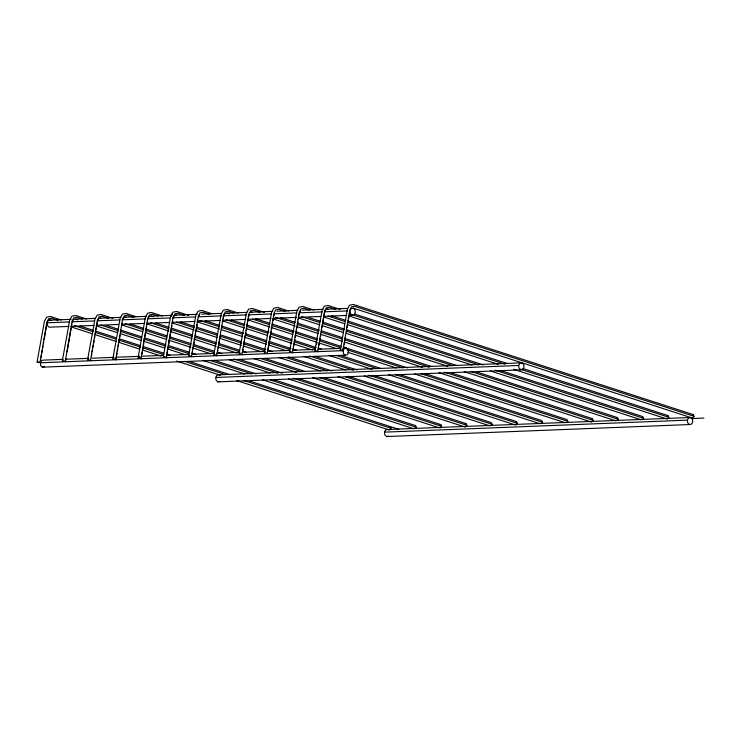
<?xml version="1.0" encoding="UTF-8"?>
<svg xmlns="http://www.w3.org/2000/svg" width="741" height="741" viewBox="0 0 741 741"><rect width="100%" height="100%" fill="white"/><g stroke="black" fill="none" stroke-linecap="round" stroke-linejoin="round"><path stroke-width="1.11" d="M40.755 359.45L40.551 365.535L42.274 367.184L345.204 355.18L347.279 354.772L348.502 352.531L348.14 349.78L346.408 348.131L344.324 348.548L343.111 350.78L339.98 350.076L340.425 349.909L343.555 350.623L40.181 362.784L37.05 362.071L44.441 321.233L46.637 317.204L50.379 316.453L61.383 320.019M63.133 359.348L43.478 360.126L41.403 360.543L40.181 362.784L40.625 362.627L40.023 362.303L46.915 321.974L48.619 318.834L51.527 318.25L58.122 320.39M41.135 357.236L41.515 355.013M41.894 352.79L42.274 350.567M42.654 348.344L43.034 346.13M43.413 343.907L43.793 341.684M44.173 339.461L46.637 325.03M62.735 360.913L65.875 361.627L62.29 361.071L69.691 320.232L71.877 316.203L75.628 315.453L86.623 319.019M65.264 361.302L72.164 320.973L73.859 317.833L76.777 317.25L82.27 319.038M65.616 360.672L65.995 358.449M67.135 351.79L71.127 328.467M71.507 326.253L71.886 324.03M87.984 359.913L91.115 360.626L87.54 360.07L94.931 319.232L97.127 315.203L100.869 314.453L112.965 318.371M88.142 360.395L88.531 358.153M90.513 360.302L97.404 319.973L99.109 316.833L102.017 316.259L108.612 318.389M91.43 356.347L91.81 354.124M92.19 351.901L92.569 349.678M92.949 347.455L93.329 345.241M93.709 343.018L94.088 340.795M94.468 338.572L94.848 336.349M95.228 334.135L95.608 331.912M95.987 329.689L96.367 327.466M96.747 325.253L97.127 323.03M113.225 358.913L116.356 359.626L112.78 359.07L120.181 318.232L122.367 314.203L126.109 313.452L136.011 316.657M115.753 359.302L122.645 318.973L124.349 315.833L127.267 315.258L133.862 317.389M115.92 359.783L116.3 357.56M116.68 355.347L117.059 353.124M117.439 350.901L117.819 348.678M118.199 346.455L118.579 344.241M118.958 342.018L119.338 339.795M119.718 337.572L120.098 335.358M120.477 333.135L120.848 330.912M121.802 325.355L122.182 323.141M138.465 357.912L141.605 358.625L138.03 358.07L145.421 317.231L147.607 313.202L151.359 312.452L162.353 316.018M138.632 358.394L139.012 356.152M140.994 358.301L147.894 317.972L149.589 314.842L152.507 314.258L158 316.036M141.161 358.783L141.54 356.56M141.92 354.346L142.3 352.123M142.68 349.9L143.059 347.677M143.439 345.454L143.819 343.24M144.199 341.017L144.578 338.794M144.958 336.571L145.903 331.023M146.283 328.8L146.662 326.577M147.042 324.363L147.422 322.14M163.715 356.912L166.845 357.625L163.27 357.069L170.671 316.231L172.857 312.202L176.599 311.452L188.705 315.37M166.243 357.301L173.135 316.972L174.839 313.841L177.747 313.258L184.342 315.388M166.401 357.783L166.781 355.56M167.16 353.346L167.54 351.123M167.92 348.9L171.152 330.023M171.532 327.8L171.912 325.577M172.292 323.363L172.672 321.14M188.955 355.912L192.095 356.625L188.51 356.069L195.911 315.231L198.097 311.201L201.848 310.451L211.741 313.656M191.484 356.301L198.384 315.972L200.079 312.841L202.997 312.257L209.592 314.388M192.215 353.457L192.595 351.234M192.975 349.011L193.355 346.788M193.734 344.565L194.114 342.351M194.494 340.128L194.874 337.905M195.254 335.682L195.633 333.469M196.013 331.246L196.393 329.023M196.773 326.8L197.152 324.577M197.532 322.363L197.912 320.14M214.205 354.911L217.335 355.624L213.76 355.069L221.151 314.23L223.347 310.201L227.089 309.451L238.093 313.017M216.733 355.3L223.625 314.971L225.329 311.841L228.237 311.257L233.73 313.035M217.465 352.457L217.845 350.234M218.225 348.011L218.604 345.788M218.984 343.565L219.364 341.351M219.744 339.128L220.123 336.905M222.587 322.474L222.967 320.251M223.347 318.028L223.726 315.805M239.445 353.911L242.576 354.624L239 354.068L246.401 313.23L248.587 309.201L252.338 308.451L264.435 312.369M241.974 354.3L248.865 313.971L250.569 310.84L253.487 310.257L260.082 312.387M242.705 351.456L243.085 349.233M243.465 347.01L243.845 344.787M244.224 342.574L244.604 340.351M244.984 338.128L245.938 332.57M246.318 330.356L246.697 328.133M247.077 325.91L247.457 323.687M247.837 321.474L248.207 319.251M248.587 317.028L248.967 314.805M264.685 352.911L267.825 353.624L264.25 353.077L271.641 312.23L273.827 308.2L277.579 307.45L288.573 311.016M267.223 353.3L274.114 312.971L275.809 309.84L278.727 309.256L285.322 311.387M267.955 350.456L271.178 331.579M271.558 329.356L271.938 327.133M272.317 324.91L272.697 322.687M273.077 320.473L273.457 318.25M273.837 316.027L274.216 313.804M289.935 351.91L293.065 352.623L289.49 352.077L296.891 311.229L299.077 307.2L302.819 306.45L313.823 310.016M292.463 352.299L299.355 311.97L301.059 308.84L303.967 308.256L309.469 310.034M293.01 350.567L293.38 348.344M293.76 346.121L294.14 343.898M294.52 341.675L294.899 339.461M295.279 337.238L295.659 335.015M296.039 332.792L296.419 330.579M296.798 328.356L297.178 326.133M297.558 323.91L297.938 321.687M298.317 319.473L298.697 317.25M299.077 315.027L299.457 312.804M315.175 350.91L318.315 351.623L314.73 351.077L322.131 310.229L324.317 306.2L328.068 305.449L340.165 309.368M316.49 344.676L316.87 342.435M317.704 351.299L324.604 310.97L326.299 307.839L329.217 307.256L335.812 309.395M318.25 349.567L318.63 347.344M319.01 345.121L319.39 342.898M319.769 340.684L320.149 338.461M320.529 336.238L320.909 334.015M321.288 331.792L321.668 329.578M322.048 327.355L324.706 311.804M340.425 349.909L347.372 309.229L349.567 305.199L353.309 304.449L693.178 414.58L694.067 416.303L692.576 418.109L353.244 308.154L351.16 308.571L349.947 310.803M342.953 350.298L349.845 309.97L351.549 306.839L354.457 306.255L694.067 416.303M343.87 346.343L343.111 350.78L343.472 353.531L345.204 355.18M344.25 344.12L344.63 341.897M345.01 339.684L345.389 337.461M346.343 331.903L346.723 329.689M347.103 327.466L347.483 325.243M347.862 323.02L348.242 320.797M348.622 318.584L349.002 316.361M349.382 314.138L349.761 311.915M389.331 427.131L390.248 426.584L391.137 428.298L389.646 430.113L236.638 380.531M415.821 428.557L416.377 427.298L415.497 425.584L273.605 379.605M298.855 378.605L440.738 424.584L441.617 426.297L440.135 428.113M466.302 426.566L466.867 425.297L465.987 423.583L325.197 377.966M491.552 425.566L492.107 424.297L491.227 422.583L348.242 376.252M516.792 424.565L517.357 423.296L516.468 421.583L374.585 375.604M542.042 423.565L542.597 422.305L541.717 420.582L400.927 374.965M567.282 422.565L567.847 421.305L566.958 419.582L425.075 373.603M592.522 421.564L593.087 420.304L592.207 418.582L451.417 372.964M617.772 420.564L618.327 419.304L617.448 417.581L476.658 371.963M643.012 419.563L643.577 418.304L642.697 416.581L500.805 370.602M522.748 368.536L667.937 415.581L668.817 417.303L667.335 419.11L513.587 369.296M68.765 326.429L49.11 327.207L47.378 325.558L47.016 322.807L48.23 320.566L50.314 320.149L71.127 319.325M72.266 321.807L73.479 319.566L75.554 319.149L77.749 319.862M97.506 320.807L98.72 318.565L100.804 318.148M122.747 319.806L123.969 317.565L126.044 317.148M148.404 318.056L149.21 316.564L151.294 316.148L153.489 316.861M171.199 316.287L172.468 313.934M173.237 317.806L174.052 316.314M199.7 314.564L198.486 316.805L221.605 315.888M224.134 315.064L224.94 313.563L227.024 313.156L229.219 313.86M215.733 377.475L216.946 375.242L219.03 374.826L521.96 362.821L523.683 364.47L524.044 367.221L522.831 369.463L520.756 369.879L217.826 381.874L216.094 380.226L215.733 377.475L518.663 365.48L519.876 363.238L521.96 362.821M299.864 312.063L300.67 310.572M325.104 311.063L325.92 309.571L327.994 309.154M384.449 432.151L385.663 429.91L387.747 429.493L690.677 417.498L692.4 419.147L692.761 421.898L691.548 424.13L689.473 424.547L386.543 436.551L384.811 434.902L384.449 432.151L687.379 420.147L688.593 417.915L690.677 417.498M439.811 425.13L440.738 424.584M465.061 424.13L465.987 423.583M515.551 422.129L516.468 421.583M591.281 419.137L592.207 418.582M616.521 418.137L617.448 417.581M667.011 416.136L667.937 415.581M692.251 415.136L693.178 414.58M174.45 315.564L176.534 315.147M250.189 312.572L252.264 312.156M42.274 367.184L44.358 366.767M349.724 315.296L354.115 314.786L355.328 312.554L354.967 309.803L353.244 308.154M217.826 381.874L219.901 381.458M386.543 436.551L388.617 436.134M75.749 319.139L95.404 318.361M100.035 318.185L120.839 317.361M124.312 317.222L146.283 316.351M150.905 316.166L171.717 315.342M175.182 315.203L197.152 314.332M201.774 314.147L221.429 313.369M227.218 313.147L246.873 312.369M250.338 312.23L272.308 311.359M276.93 311.174L297.743 310.349M302.365 310.164L323.178 309.34M326.651 309.201L347.464 308.376M47.016 322.807L68.987 321.937M72.451 321.798L94.422 320.927M97.895 320.788L119.857 319.917M122.172 319.834L145.301 318.917M147.607 318.825L169.578 317.954M173.042 317.815L195.013 316.944M223.921 315.796L245.892 314.925M248.198 314.842L271.326 313.925M274.791 313.786L296.761 312.915M300.235 312.776L322.196 311.905M324.512 311.813L347.631 310.896M71.071 326.336L94.2 325.419M96.515 325.327L118.477 324.456M121.95 324.317L143.921 323.447M147.385 323.317L169.356 322.446M172.82 322.307L194.79 321.437M197.106 321.344L220.225 320.427M222.541 320.334L245.669 319.417M247.976 319.325L271.104 318.417M273.41 318.324L296.539 317.407M298.855 317.315L320.816 316.444M324.289 316.305L346.26 315.434M65.449 359.255L88.568 358.348M92.041 358.209L114.012 357.338M116.318 357.245L139.447 356.328M141.763 356.236L163.724 355.365M167.197 355.226L189.168 354.355M192.632 354.217L214.603 353.355M216.909 353.262L240.038 352.345M242.353 352.253L265.473 351.336M267.788 351.243L289.759 350.373M293.223 350.234L315.194 349.363M318.658 349.224L340.628 348.363M342.944 348.27L346.408 348.131M691.233 418.582L703.95 418.072M37.495 361.914L40.023 362.303M354.467 314.008L507.353 363.544M351.197 314.379L505.066 364.239M520.451 369.222L668.817 417.303M348.863 315.916L498.211 364.313M331.422 315.722L345.723 320.353M347.918 321.066L483.206 364.905M328.152 316.092L344.639 321.427M347.937 322.502L478.723 364.878M495.201 370.222L643.577 418.304M323.622 316.916L344.482 323.678M347.779 324.743L471.869 364.952M490.542 371L640.993 419.758M308.376 317.426L320.473 321.353M322.678 322.066L344.676 329.189M346.871 329.902L456.864 365.545M301.809 316.731L319.39 322.428M322.687 323.502L343.574 330.264M346.871 331.338L452.371 365.526M471.063 371.574L618.327 419.304M298.373 317.917L319.241 324.678M322.539 325.744L343.398 332.505M346.695 333.57L447.731 366.313M464.199 371.649L615.743 420.758M280.932 317.713L295.233 322.354M297.428 323.067L319.427 330.19M321.631 330.903L342.527 337.674M344.722 338.387L431.614 366.545M275.467 317.38L294.149 323.428M297.447 324.502L318.324 331.264M321.622 332.339L342.509 339.1M344.704 339.813L429.326 367.24M444.72 372.223L593.087 420.304M273.133 318.917L295.094 326.031M297.289 326.744L318.158 333.506M321.455 334.571L342.314 341.332M344.509 342.046L422.481 367.314M438.959 372.649L591.605 422.111M255.691 318.713L269.983 323.354M272.188 324.067L294.186 331.19M296.381 331.903L317.278 338.674M319.482 339.387L341.481 346.519M343.676 347.233L407.476 367.906M252.422 319.093L268.9 324.428M272.197 325.503L293.084 332.264M296.381 333.339L317.259 340.1M319.464 340.814L340.341 347.585M346.936 349.715L402.984 367.879M420.573 373.575L567.847 421.305M247.883 319.908L269.854 327.031M272.049 327.744L292.908 334.506M295.113 335.219L317.074 342.333M319.269 343.046L336.84 348.733M347.825 352.299L396.139 367.953M414.812 374.001L565.263 422.759M231.544 320.075L244.743 324.354M246.938 325.067L268.937 332.19M271.141 332.904L292.037 339.674M294.242 340.388L316.24 347.52M318.435 348.233L321.733 349.298M341.536 355.717L381.133 368.546M226.079 319.732L243.659 325.429M246.957 326.503L267.834 333.265M271.132 334.339L292.019 341.101M294.214 341.814L315.101 348.576M335.979 355.347L376.641 368.527M395.324 374.575L542.597 422.305M222.643 320.909L244.604 328.031M246.799 328.745L267.668 335.506M269.863 336.21L291.824 343.333M294.029 344.046L312.693 350.095M329.161 355.43L371.991 369.305M388.469 374.65L540.013 423.759M205.201 320.714L219.493 325.355M221.698 326.068L243.696 333.191M245.892 333.904L266.797 340.675M268.992 341.388L290.991 348.52M293.195 349.233L296.493 350.298M315.194 356.356L356.986 369.907M199.727 320.381L219.512 326.79M221.716 327.503L242.594 334.265M245.892 335.33L266.769 342.101M268.974 342.814L289.851 349.576M309.636 355.995L353.596 370.241M368.981 375.224L517.357 423.296M197.402 321.909L219.364 329.032M221.559 329.745L242.427 336.507M244.623 337.211L266.584 344.333M268.779 345.047L286.35 350.734M303.921 356.43L345.649 369.954M364.322 376.002L515.866 425.112M181.054 322.076L194.253 326.355M196.458 327.068L217.354 333.839M220.651 334.904L241.547 341.675M243.752 342.388L265.75 349.52M267.946 350.234L272.345 351.66M288.842 357.005L331.746 370.908M176.682 322.085L194.272 327.791M196.467 328.504L217.354 335.265M220.651 336.331L241.529 343.102M243.724 343.815L264.611 350.576M285.489 357.347L327.253 370.88M345.936 376.937L492.107 424.297M172.153 322.909L194.114 330.032M196.319 330.745L217.178 337.507M219.373 338.211L241.344 345.334M243.539 346.047L261.11 351.734M278.681 357.431L320.408 370.954M337.979 376.65L489.523 425.76M155.814 323.076L169.013 327.355M171.208 328.059L192.104 334.839M195.411 335.905L216.307 342.675M218.502 343.389L239.408 350.16M242.705 351.234L246.003 352.299M265.797 358.718L305.394 371.547M150.34 322.733L169.022 328.791M171.227 329.504L192.104 336.266M195.402 337.331L216.289 344.102M218.484 344.815L239.362 351.577M260.248 358.348L300.911 371.528M319.593 377.577L466.867 425.297M146.913 323.91L168.874 331.032M171.069 331.746L191.938 338.507M194.133 339.211L216.094 346.334M218.289 347.047L236.963 353.096M253.431 358.431L296.261 372.306M312.739 377.651L465.385 427.112M130.564 324.076L143.763 328.346M145.968 329.06L166.864 335.84M170.161 336.905L191.058 343.676M193.262 344.389L214.158 351.16M217.456 352.234L221.855 353.661M239.454 359.357L282.358 373.26M125.099 323.734L143.782 329.791M145.977 330.495L166.864 337.266M170.161 338.331L191.039 345.102M193.244 345.815L214.121 352.577M233.906 358.987L277.866 373.232M293.251 378.225L441.617 426.297M121.663 324.91L142.531 331.672M145.829 332.746L166.688 339.498M168.892 340.212L190.854 347.334M193.049 348.048L210.62 353.735M229.284 359.783L269.919 372.955M288.592 379.003L439.043 427.752M106.426 325.429L118.523 329.347M120.718 330.06L141.624 336.84M144.921 337.905L165.817 344.676M169.115 345.751L188.918 352.16M192.215 353.235L196.615 354.661M214.214 360.358L256.006 373.899M100.952 325.086L118.541 330.792M120.737 331.496L141.614 338.267M143.819 338.98L165.799 346.103M169.096 347.168L188.881 353.577M209.759 360.348L251.523 373.881M270.206 379.938L416.377 427.298M96.423 325.91L117.291 332.672M120.579 333.737L141.448 340.499M143.643 341.212L164.511 347.974M167.809 349.048L185.37 354.735M202.941 360.432L244.678 373.955M262.249 379.651L413.793 428.752M80.074 326.077L93.273 330.347M95.478 331.06L116.374 337.831M119.671 338.906L140.577 345.676M143.874 346.742L163.668 353.161M166.975 354.235L170.273 355.3M190.066 361.719L229.664 374.548M249.467 380.967L398.871 429.372M74.609 325.734L93.292 331.792M95.496 332.496L116.374 339.267M118.569 339.98L140.549 347.103M142.754 347.816L163.631 354.578M184.518 361.349L225.181 374.52M243.863 380.578L391.137 428.298M49.508 319.89L51.713 320.603M71.182 326.911L92.44 333.802M95.339 334.737L116.207 341.499M118.403 342.212L139.771 349.141M142.559 350.039L161.232 356.097M176.599 361.071L220.531 375.307M691.825 417.628L692.576 418.109M689.473 424.547L687.741 422.898L687.379 420.147M520.756 369.879L519.024 368.231L518.663 365.48M352.04 315.203L350.308 313.554L350.067 311.72"/></g></svg>
